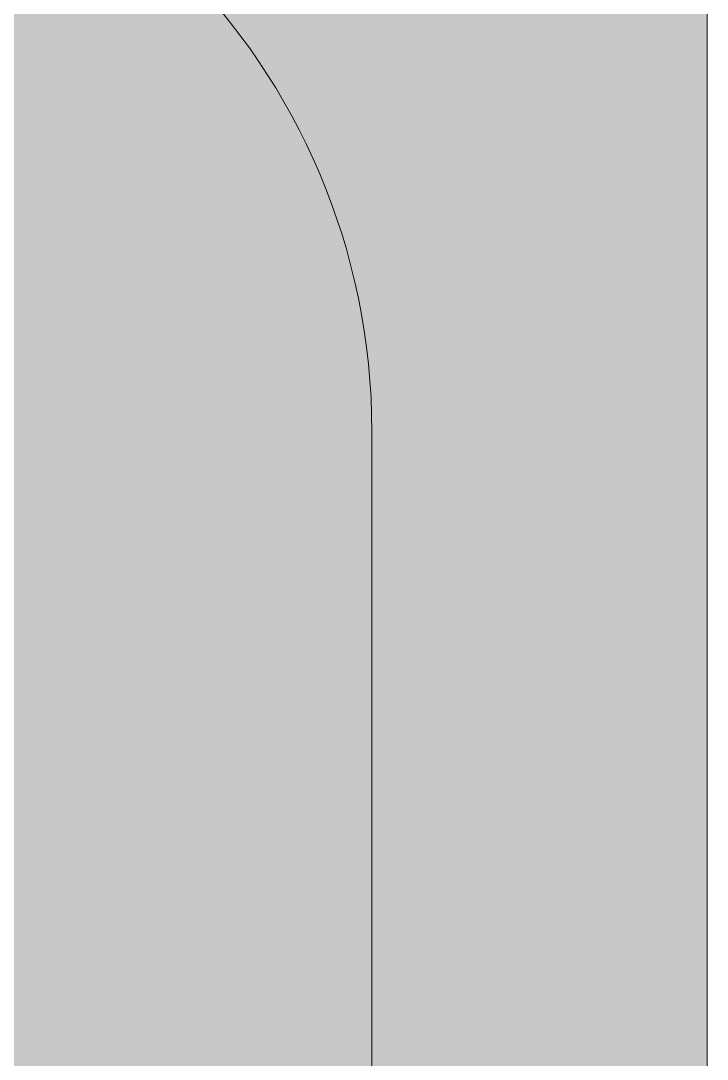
# Model space of a CAD drawing. Extents: x 885 to 2116, y -2379 to -620.
# Drawn here: x 2052.8 to 2116.1, y -774.4 to -678.6 of the extents above; entities that cross this region are included whole.
import ezdxf

# ---------------------------------------------------------------- set-up
doc = ezdxf.new("R2010")
doc.units = 0
doc.header["$MEASUREMENT"] = 0
doc.layers.add('Layer 1', color=7, linetype='Continuous')

# ---------------------------------------------------------------- blocks, each defined once
blk = doc.blocks.new('block 4')
at = {"layer": 'Layer 1', "true_color": 0x2e3543}
h = blk.add_hatch(color=159, dxfattribs=at)
h.dxf.hatch_style = 2
h.paths.add_polyline_path([(2116.111, -2379.24), (884.786, -2379.24), (884.786, -620.208), (2116.111, -620.208)])
at = {"layer": 'Layer 1', "lineweight": 0}
blk.add_lwpolyline([(2116.111, -2379.24), (884.786, -2379.24), (884.786, -620.208), (2116.111, -620.208), (2116.111, -2379.24)], dxfattribs=at)
blk = doc.blocks.new('block 3')
at = {"layer": 'Layer 1'}
blk.add_blockref('block 4', (0, 0), dxfattribs=at)
blk = doc.blocks.new('block 5')
at = {"layer": 'Layer 1', "lineweight": 0}
blk.add_open_spline([(2085.856, -929.007), (2085.63, -928.87), (2085.406, -928.746), (2085.18, -928.61), (2085.18, -928.61), (2085.18, -716.487), (2085.18, -716.487), (2085.18, -682.754), (2057.734, -655.309), (2024, -655.309), (2024, -655.309), (976.897, -655.309), (976.897, -655.309), (943.162, -655.309), (915.717, -682.754), (915.717, -716.487), (915.717, -716.487), (915.717, -928.61), (915.717, -928.61), (915.491, -928.746), (915.267, -928.87), (915.04, -929.007), (915.04, -929.007), (915.281, -929.052), (915.717, -929.139), (915.717, -929.139), (915.717, -2282.962), (915.717, -2282.962), (915.717, -2316.695), (943.162, -2344.138), (976.897, -2344.138), (976.897, -2344.138), (2024, -2344.138), (2024, -2344.138), (2057.734, -2344.138), (2085.18, -2316.695), (2085.18, -2282.962), (2085.18, -2282.962), (2085.18, -929.139), (2085.18, -929.139), (2085.615, -929.052), (2085.856, -929.007), (2085.856, -929.007)], degree=3, knots=[0, 0, 0, 0, 1, 1, 1, 2, 2, 2, 3, 3, 3, 4, 4, 4, 5, 5, 5, 6, 6, 6, 7, 7, 7, 8, 8, 8, 9, 9, 9, 10, 10, 10, 11, 11, 11, 12, 12, 12, 13, 13, 13, 14, 14, 14, 14], dxfattribs=at)
blk = doc.blocks.new('block 2')
at = {"layer": 'Layer 1'}
for name in ['block 3', 'block 5']:
    blk.add_blockref(name, (0, 0), dxfattribs=at)

msp = doc.modelspace()

# ---------------------------------------------------------------- block references
at = {"layer": 'Layer 1'}
msp.add_blockref('block 2', (0, 0), dxfattribs=at)

doc.saveas('drawing.dxf')
